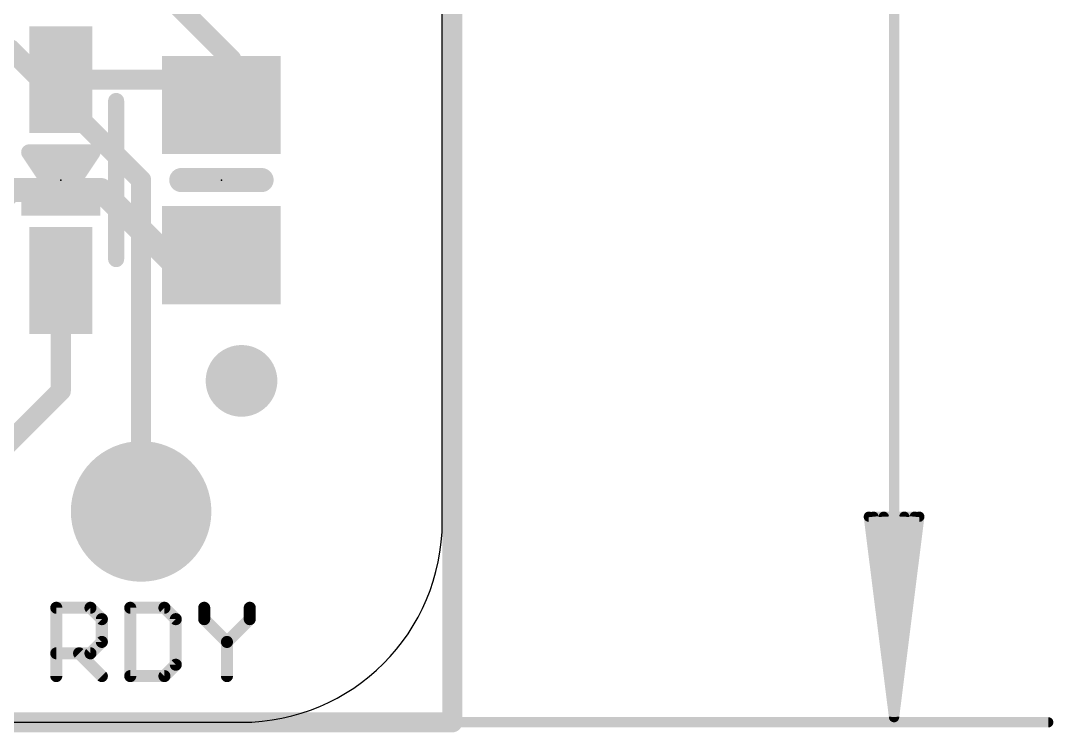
# Model space of a CAD drawing. Extents: x -11.4 to 33.1, y -5.3 to 41.1.
# Drawn here: x 20.07 to 33.13, y -0.13 to 8.87 of the extents above; entities that cross this region are included whole.
import ezdxf

# ---------------------------------------------------------------- set-up
doc = ezdxf.new("R2010")
doc.units = 0
for name, color, linetype in [('1', 12, 'CONTINUOUS'), ('16', 132, 'CONTINUOUS'), ('17', 110, 'CONTINUOUS'), ('18', 110, 'CONTINUOUS'), ('20', 53, 'CONTINUOUS'), ('21', 40, 'CONTINUOUS'), ('23', 40, 'CONTINUOUS'), ('47', 253, 'CONTINUOUS')]:
    doc.layers.add(name, color=color, linetype=linetype)

# ---------------------------------------------------------------- blocks, each defined once
blk = doc.blocks.new('RECT')
blk.add_solid([(-0.5, -0.5), (0.5, -0.5), (-0.5, 0.5), (0.5, 0.5)])
blk = doc.blocks.new('ROUNDP')
at = {"const_width": 0.5}
blk.add_lwpolyline([(0, -0.25, 1), (0, 0.25, 1), (0, -0.25)], format="xyb", dxfattribs=at)
blk = doc.blocks.new('ROUNDV')
at = {"const_width": 0.5}
blk.add_lwpolyline([(0, -0.25, 1), (0, 0.25, 1), (0, -0.25)], format="xyb", dxfattribs=at)

msp = doc.modelspace()

# ---------------------------------------------------------------- linework, layer by layer
at = {"layer": '1'}
for points, const_width in [([(25.527, 27.94), (25.527, 0)], 0.254), ([(22.733, 8.382), (21.717, 9.398)], 0.254), ([(22.733, 7.935), (22.733, 8.382)], 0.254), ([(22.286, 8.128), (20.574, 8.128)], 0.254), ([(22.606, 7.808), (22.286, 8.128)], 0.254), ([(22.733, 7.935), (22.606, 7.808)], 0.3048), ([(19.939, 6.731), (18.923, 5.715)], 0.3048), ([(19.939, 6.731), (21.082, 6.731)], 0.3048), ([(21.082, 6.731), (21.971, 5.842)], 0.3048), ([(22.54, 5.842), (22.606, 5.908)], 0.3048), ([(21.971, 5.842), (22.54, 5.842)], 0.3048), ([(20.574, 5.588), (20.574, 4.191)], 0.254), ([(20.574, 4.191), (19.05, 2.667)], 0.254), ([(25.527, 0), (0, 0)], 0.254)]:
    msp.add_lwpolyline(points, dxfattribs=dict(at, const_width=const_width))
for points, const_width in [([(22.7965, 8.382, 1), (22.6695, 8.382)], 0.127), ([(22.6881, 8.3371, 1), (22.7779, 8.4269)], 0.127), ([(20.574, 8.1915, 1), (20.574, 8.0645)], 0.127), ([(22.3309, 8.1729, 1), (22.2411, 8.0831)], 0.127), ([(22.286, 8.0645, 1), (22.286, 8.1915)], 0.127), ([(22.7869, 7.8811, 1), (22.6791, 7.9889)], 0.1524), ([(22.6695, 7.935, 1), (22.7965, 7.935)], 0.127), ([(22.5521, 7.8619, 1), (22.6599, 7.7541)], 0.1524), ([(22.5611, 7.7631, 1), (22.6509, 7.8529)], 0.127), ([(19.9929, 6.6771, 1), (19.8851, 6.7849)], 0.1524), ([(21.1359, 6.7849, 1), (21.0281, 6.6771)], 0.1524), ([(21.082, 6.6548, 1), (21.082, 6.8072)], 0.1524), ([(22.6599, 5.8541, 1), (22.5521, 5.9619)], 0.1524), ([(21.971, 5.9182, 1), (21.971, 5.7658)], 0.1524), ([(21.9171, 5.7881, 1), (22.0249, 5.8959)], 0.1524), ([(22.4861, 5.8959, 1), (22.5939, 5.7881)], 0.1524), ([(22.54, 5.7658, 1), (22.54, 5.9182)], 0.1524), ([(20.6375, 5.588, 1), (20.5105, 5.588)], 0.127), ([(20.6189, 4.1461, 1), (20.5291, 4.2359)], 0.127), ([(20.5105, 4.191, 1), (20.6375, 4.191)], 0.127), ([(25.4635, 0, 1), (25.5905, 0)], 0.127), ([(25.527, -0.0635, 1), (25.527, 0.0635)], 0.127)]:
    msp.add_lwpolyline(points, format="xyb", dxfattribs=dict(at, const_width=const_width))
at = {"layer": '16', "const_width": 0.254}
for points in [[(25.527, 27.94), (25.527, 0)], [(19.939, 8.509), (20.193, 8.255)], [(20.193, 8.255), (21.59, 6.858)], [(21.59, 6.858), (21.59, 2.667)], [(25.527, 0), (0, 0)]]:
    msp.add_lwpolyline(points, dxfattribs=at)
at = {"layer": '16', "const_width": 0.127}
for points in [[(19.939, 8.4455, 1), (19.939, 8.5725)], [(20.2379, 8.2999, 1), (20.1481, 8.2101)], [(20.1481, 8.2101, 1), (20.2379, 8.2999)], [(21.6535, 6.858, 1), (21.5265, 6.858)], [(21.5451, 6.8131, 1), (21.6349, 6.9029)], [(21.5265, 2.667, 1), (21.6535, 2.667)], [(25.4635, 0, 1), (25.5905, 0)], [(25.527, -0.0635, 1), (25.527, 0.0635)]]:
    msp.add_lwpolyline(points, format="xyb", dxfattribs=at)
at = {"layer": '20'}
for p, q in [((25.4, 2.54), (25.4, 25.4)), ((2.54, 0), (22.86, 0))]:
    msp.add_line(p, q, dxfattribs=at)
msp.add_arc((22.86, 2.54), 2.54, 270, 0, dxfattribs=at)
at = {"layer": '21'}
for points, const_width in [([(21.274, 7.858), (21.274, 5.858)], 0.2032), ([(20.574, 6.608), (20.174, 7.208)], 0.2032), ([(20.174, 7.208), (20.974, 7.208)], 0.2032), ([(20.974, 7.208), (20.574, 6.608)], 0.2032), ([(20.574, 6.758), (20.374, 7.058)], 0.2032), ([(20.374, 7.058), (20.774, 7.058)], 0.2032), ([(20.774, 7.058), (20.574, 6.758)], 0.2032), ([(20.4735, 6.9088), (20.6745, 6.9088)], 0.2032), ([(23.114, 6.858), (22.098, 6.858)], 0.3048), ([(20.5169, 0.5842), (20.5169, 1.4485)], 0.1524), ([(20.5169, 1.4485), (20.9491, 1.4485)], 0.1524), ([(20.9491, 1.4485), (21.0931, 1.3045)], 0.1524), ([(21.4524, 1.4485), (21.4524, 0.5842)], 0.1524), ([(21.8846, 1.4485), (21.4524, 1.4485)], 0.1524), ([(22.0287, 1.3045), (21.8846, 1.4485)], 0.1524), ([(22.388, 1.4485), (22.388, 1.3045)], 0.1524), ([(22.9642, 1.3045), (22.9642, 1.4485)], 0.1524), ([(21.0931, 1.3045), (21.0931, 1.0164)], 0.1524), ([(22.0287, 0.7283), (22.0287, 1.3045)], 0.1524), ([(22.388, 1.3045), (22.6761, 1.0164)], 0.1524), ([(22.6761, 1.0164), (22.9642, 1.3045)], 0.1524), ([(21.0931, 1.0164), (20.9491, 0.8723)], 0.1524), ([(22.6761, 1.0164), (22.6761, 0.5842)], 0.1524), ([(20.9491, 0.8723), (20.5169, 0.8723)], 0.1524), ([(20.805, 0.8723), (21.0931, 0.5842)], 0.1524), ([(21.8846, 0.5842), (22.0287, 0.7283)], 0.1524), ([(21.4524, 0.5842), (21.8846, 0.5842)], 0.1524)]:
    msp.add_lwpolyline(points, dxfattribs=dict(at, const_width=const_width))
for points, const_width in [([(21.3248, 7.858, 1), (21.2232, 7.858)], 0.1016), ([(20.2163, 7.2362, 1), (20.1317, 7.1798)], 0.1016), ([(20.174, 7.2588, 1), (20.174, 7.1572)], 0.1016), ([(21.0163, 7.1798, 1), (20.9317, 7.2362)], 0.1016), ([(20.974, 7.1572, 1), (20.974, 7.2588)], 0.1016), ([(20.4163, 7.0862, 1), (20.3317, 7.0298)], 0.1016), ([(20.374, 7.1088, 1), (20.374, 7.0072)], 0.1016), ([(20.8163, 7.0298, 1), (20.7317, 7.0862)], 0.1016), ([(20.774, 7.0072, 1), (20.774, 7.1088)], 0.1016), ([(20.4735, 6.9596, 1), (20.4735, 6.858)], 0.1016), ([(20.6745, 6.858, 1), (20.6745, 6.9596)], 0.1016), ([(22.098, 6.9342, 1), (22.098, 6.7818)], 0.1524), ([(23.114, 6.7818, 1), (23.114, 6.9342)], 0.1524), ([(20.5317, 6.7862, 1), (20.6163, 6.7298)], 0.1016), ([(20.5317, 6.7298, 1), (20.6163, 6.7862)], 0.1016), ([(20.5317, 6.6362, 1), (20.6163, 6.5798)], 0.1016), ([(20.5317, 6.5798, 1), (20.6163, 6.6362)], 0.1016), ([(21.2232, 5.858, 1), (21.3248, 5.858)], 0.1016), ([(20.555, 1.4485, 1), (20.4788, 1.4485)], 0.0762), ([(20.5169, 1.4866, 1), (20.5169, 1.4104)], 0.0762), ([(20.976, 1.4755, 1), (20.9221, 1.4216)], 0.0762), ([(20.9491, 1.4104, 1), (20.9491, 1.4866)], 0.0762), ([(21.4905, 1.4485, 1), (21.4143, 1.4485)], 0.0762), ([(21.4524, 1.4866, 1), (21.4524, 1.4104)], 0.0762), ([(21.9116, 1.4755, 1), (21.8577, 1.4216)], 0.0762), ([(21.8846, 1.4104, 1), (21.8846, 1.4866)], 0.0762), ([(22.4261, 1.4485, 1), (22.3499, 1.4485)], 0.0762), ([(23.0023, 1.4485, 1), (22.9261, 1.4485)], 0.0762), ([(21.1312, 1.3045, 1), (21.055, 1.3045)], 0.0762), ([(21.0662, 1.2775, 1), (21.1201, 1.3314)], 0.0762), ([(22.0668, 1.3045, 1), (21.9906, 1.3045)], 0.0762), ([(22.0017, 1.2775, 1), (22.0556, 1.3314)], 0.0762), ([(22.4149, 1.3314, 1), (22.361, 1.2775)], 0.0762), ([(22.3499, 1.3045, 1), (22.4261, 1.3045)], 0.0762), ([(22.9261, 1.3045, 1), (23.0023, 1.3045)], 0.0762), ([(22.9911, 1.2775, 1), (22.9372, 1.3314)], 0.0762), ([(21.055, 1.0164, 1), (21.1312, 1.0164)], 0.0762), ([(21.1201, 0.9894, 1), (21.0662, 1.0433)], 0.0762), ([(22.6491, 1.0433, 1), (22.703, 0.9894)], 0.0762), ([(22.7142, 1.0164, 1), (22.638, 1.0164)], 0.0762), ([(22.6491, 0.9894, 1), (22.703, 1.0433)], 0.0762), ([(20.5169, 0.9104, 1), (20.5169, 0.8342)], 0.0762), ([(20.832, 0.8993, 1), (20.7781, 0.8454)], 0.0762), ([(20.9221, 0.8993, 1), (20.976, 0.8454)], 0.0762), ([(20.9491, 0.8342, 1), (20.9491, 0.9104)], 0.0762), ([(22.0556, 0.7013, 1), (22.0017, 0.7552)], 0.0762), ([(21.4524, 0.6223, 1), (21.4524, 0.5461)], 0.0762), ([(21.8846, 0.5461, 1), (21.8846, 0.6223)], 0.0762), ([(21.9906, 0.7283, 1), (22.0668, 0.7283)], 0.0762), ([(20.4788, 0.5842, 1), (20.555, 0.5842)], 0.0762), ([(21.0662, 0.5573, 1), (21.1201, 0.6111)], 0.0762), ([(21.4143, 0.5842, 1), (21.4905, 0.5842)], 0.0762), ([(21.8577, 0.6111, 1), (21.9116, 0.5573)], 0.0762), ([(22.638, 0.5842, 1), (22.7142, 0.5842)], 0.0762)]:
    msp.add_lwpolyline(points, format="xyb", dxfattribs=dict(at, const_width=const_width))
at = {"layer": '23'}
for p in [(20.574, 6.858), (22.606, 6.858)]:
    msp.add_point(p, dxfattribs=at)
at = {"layer": '47', "const_width": 0.13}
for points in [[(31.115, 0.065), (31.115, 24.192)], [(31.115, 0.065), (30.7958, 2.6)], [(30.7958, 2.6), (31.4342, 2.6)], [(31.115, 0.065), (30.855, 2.6)], [(31.115, 0.065), (30.985, 2.6)], [(31.4342, 2.6), (31.115, 0.065)], [(31.245, 2.6), (31.115, 0.065)], [(31.375, 2.6), (31.115, 0.065)], [(18.415, 0), (33.065, 0)]]:
    msp.add_lwpolyline(points, dxfattribs=at)
at = {"layer": '47', "const_width": 0.065}
for points in [[(30.828, 2.6041, 1), (30.7635, 2.5959)], [(30.7958, 2.6325, 1), (30.7958, 2.5675)], [(30.8873, 2.6033, 1), (30.8227, 2.5967)], [(31.0175, 2.6017, 1), (30.9525, 2.5983)], [(31.2775, 2.5983, 1), (31.2125, 2.6017)], [(31.4073, 2.5967, 1), (31.3427, 2.6033)], [(31.4665, 2.5959, 1), (31.402, 2.6041)], [(31.4342, 2.5675, 1), (31.4342, 2.6325)], [(31.0828, 0.0691, 1), (31.1472, 0.0609)], [(31.0827, 0.0683, 1), (31.1473, 0.0617)], [(31.0825, 0.0633, 1), (31.1475, 0.0667)], [(31.0825, 0.0667, 1), (31.1475, 0.0633)], [(31.0825, 0.065, 1), (31.1475, 0.065)], [(31.0827, 0.0617, 1), (31.1473, 0.0683)], [(31.0828, 0.0609, 1), (31.1472, 0.0691)], [(33.065, -0.0325, 1), (33.065, 0.0325)]]:
    msp.add_lwpolyline(points, format="xyb", dxfattribs=at)

# ---------------------------------------------------------------- block references
at = {"layer": '1'}
for p, xscale, yscale, rotation in [((20.574, 8.128), 1.35, 0.8, 90), ((22.606, 7.808), 1.24, 1.5, 270), ((22.606, 5.908), 1.24, 1.5, 270), ((20.574, 5.588), 1.35, 0.8, 90)]:
    msp.add_blockref('RECT', p, dxfattribs=dict(at, xscale=xscale, yscale=yscale, rotation=rotation))
at = {"layer": '17', "xscale": 1.778, "yscale": 1.778, "rotation": 90}
msp.add_blockref('ROUNDP', (21.59, 2.667), dxfattribs=at)
msp.add_blockref('ROUNDP', (21.59, 2.667), dxfattribs=at)
at = {"layer": '18', "xscale": 0.9064, "yscale": 0.9064}
msp.add_blockref('ROUNDV', (22.86, 4.318), dxfattribs=at)
msp.add_blockref('ROUNDV', (22.86, 4.318), dxfattribs=at)
at = {"layer": '21', "xscale": 0.2, "rotation": 90}
msp.add_blockref('RECT', (20.574, 6.508), dxfattribs=at)

doc.saveas('drawing.dxf')
